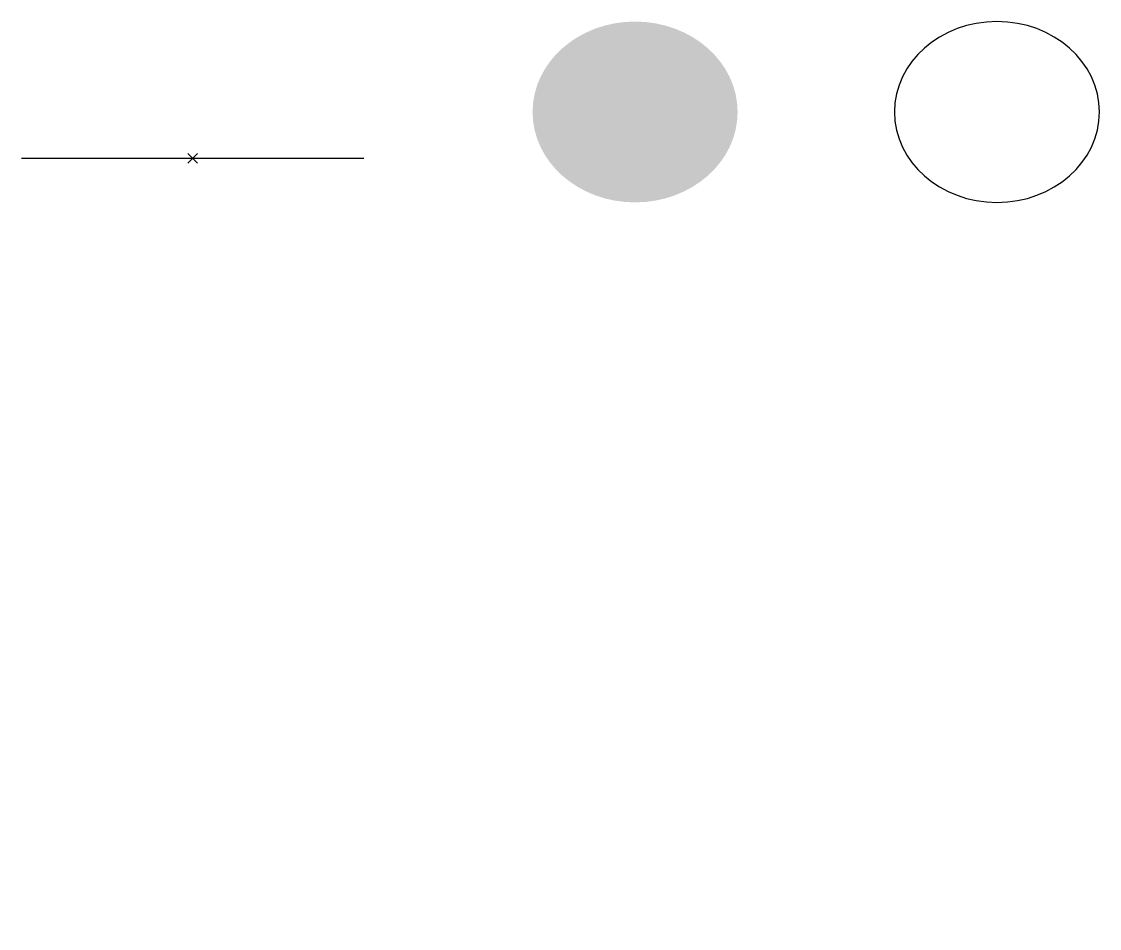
# Model space of a CAD drawing. Header units: millimetres. Extents: x 122 to 344, y 0 to 187.
import ezdxf

# ---------------------------------------------------------------- set-up
doc = ezdxf.new("R2010")
doc.units = ezdxf.units.MM
doc.header["$PDMODE"] = 3

# ---------------------------------------------------------------- blocks, each defined once
blk = doc.blocks.new('A$C8d946f1f')
at = {"linetype": 'Continuous', "extrusion": (-0.709335, 0.704872, 9.63791e-17)}
h = blk.add_hatch(color=8, dxfattribs=at)
edge = h.paths.add_edge_path()
edge.add_ellipse((69.78, -168.02), major_axis=(29.94, 0), ratio=0.62152, start_angle=0, end_angle=360, ccw=False)
blk.add_ellipse((25.29, -123.5, -168.02), major_axis=(-21.1, -21.24), ratio=0.62152, start_param=3.141593, end_param=9.424778, dxfattribs=at)

msp = doc.modelspace()

# ---------------------------------------------------------------- linework, layer by layer
at = {"extrusion": (0, -1, 0)}
msp.add_line((122.15, 158.49, 9.53), (192.63, 158.49, 80.47), dxfattribs=at)
msp.add_point((157.39, 158.49, 45), dxfattribs=at)

# ---------------------------------------------------------------- block references
msp.add_blockref('A$C8d946f1f', (297.62, 160.36), dxfattribs=at)

doc.saveas('drawing.dxf')
